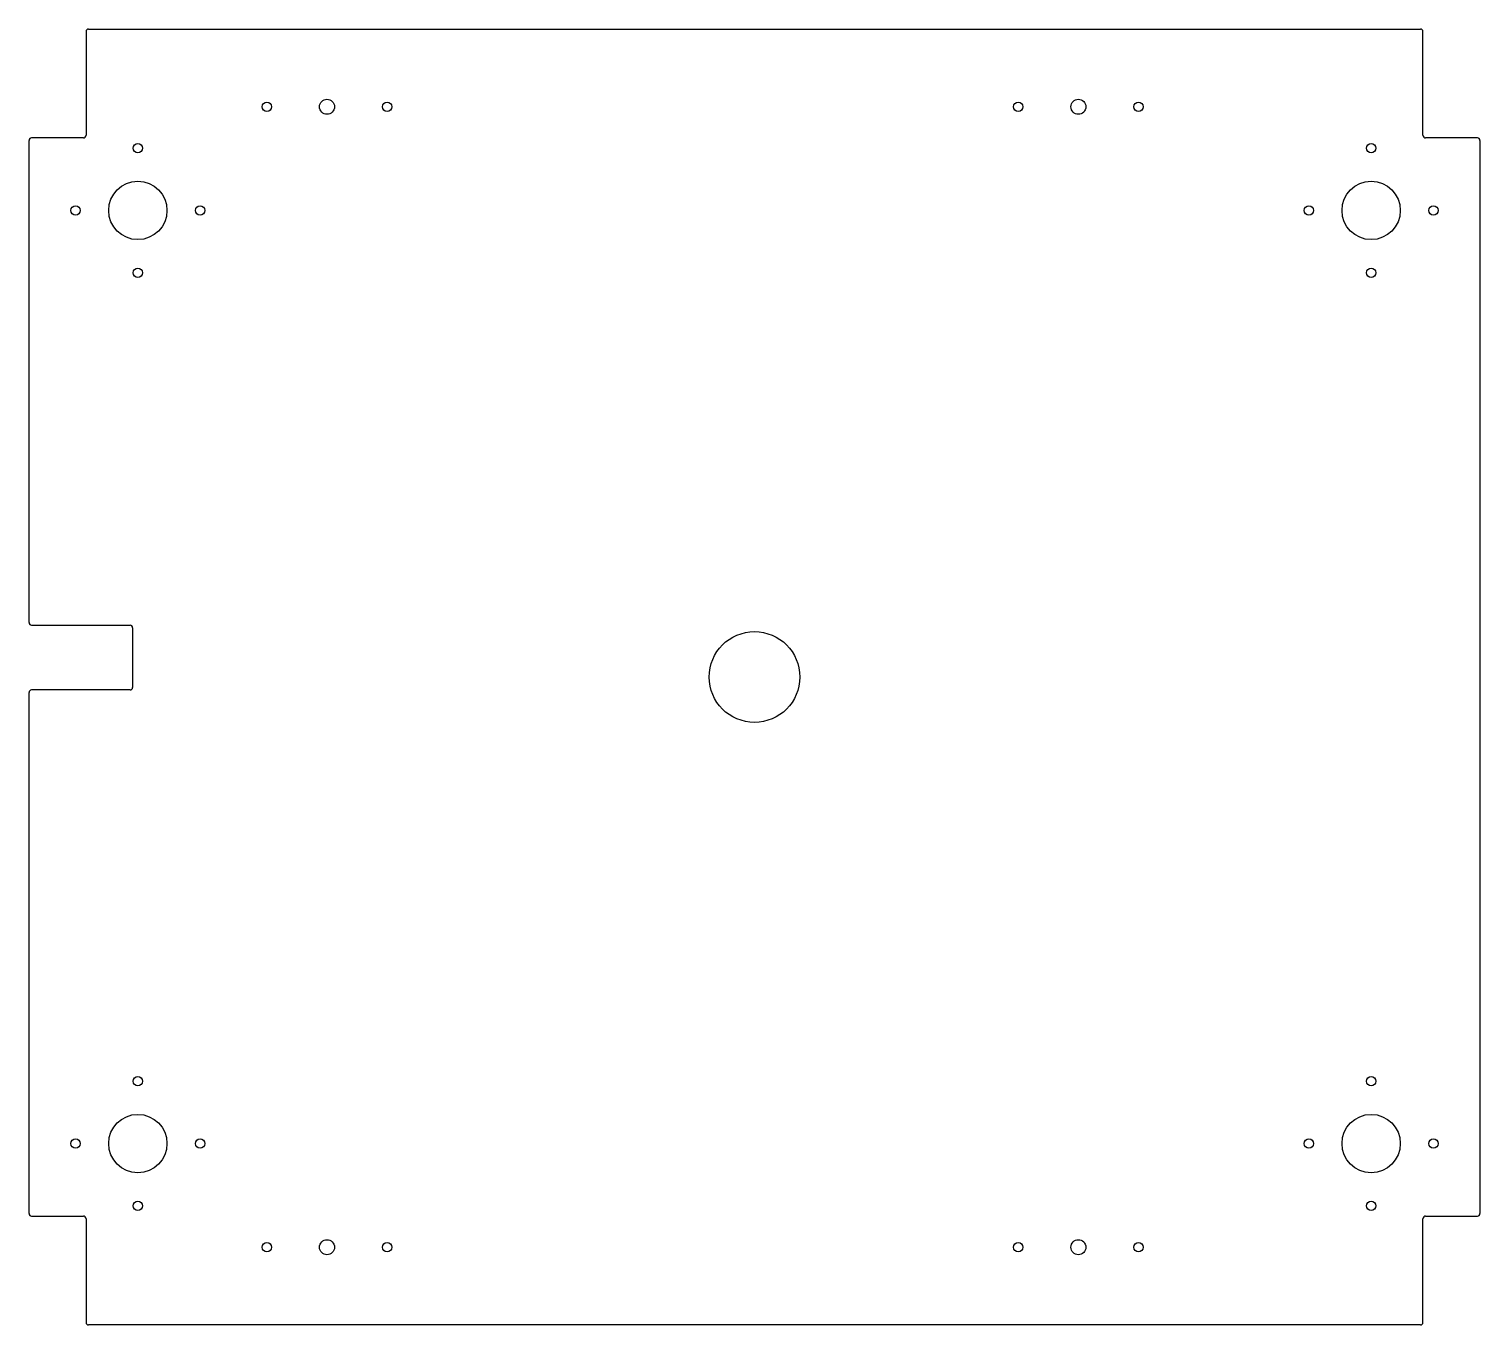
# Model space of a CAD drawing. Header units: millimetres. Extents: x -280 to 280, y -250 to 250.
import ezdxf

# ---------------------------------------------------------------- set-up
doc = ezdxf.new("R2010")
doc.units = ezdxf.units.MM

msp = doc.modelspace()

# ---------------------------------------------------------------- linework, layer by layer
at = {"color": 7, "linetype": 'Continuous', "lineweight": 25}
for p, q in [((-258, 249), (-258, 209)), ((-257, 250), (257, 250)), ((258, 209), (258, 249)), ((-259, 208), (-279, 208)), ((279, 208), (259, 208)), ((-280, 21), (-280, 207)), ((280, 207), (280, -207)), ((-279, 20), (-241, 20)), ((-240, 19), (-240, -4)), ((-241, -5), (-279, -5)), ((-280, -207), (-280, -6)), ((-279, -208), (-259, -208)), ((-258, -209), (-258, -249)), ((258, -249), (258, -209)), ((259, -208), (279, -208)), ((257, -250), (-257, -250))]:
    msp.add_line(p, q, dxfattribs=at)
for centre, radius in [((-188.2, 220), 1.8), ((-165, 220), 2.9), ((-141.8, 220), 1.8), ((101.8, 220), 1.8), ((125, 220), 2.9), ((148.2, 220), 1.8), ((-238, 204.04), 1.8), ((238, 204.04), 1.8), ((-238, 180), 11.25), ((238, 180), 11.25), ((-262.04, 180), 1.8), ((-213.96, 180), 1.8), ((213.96, 180), 1.8), ((262.04, 180), 1.8), ((-238, 155.96), 1.8), ((238, 155.96), 1.8), ((0, 0), 17.5), ((-238, -155.96), 1.8), ((238, -155.96), 1.8), ((-238, -180), 11.25), ((238, -180), 11.25), ((-262.04, -180), 1.8), ((-213.96, -180), 1.8), ((213.96, -180), 1.8), ((262.04, -180), 1.8), ((-238, -204.04), 1.8), ((238, -204.04), 1.8), ((-188.2, -220), 1.8), ((-165, -220), 2.9), ((-141.8, -220), 1.8), ((101.8, -220), 1.8), ((125, -220), 2.9), ((148.2, -220), 1.8)]:
    msp.add_circle(centre, radius, dxfattribs=at)
for centre, start, end in [((-257, 249), 90, 180), ((257, 249), 0, 90), ((-279, 207), 90, 180), ((-259, 209), 270, 360), ((259, 209), 180, 270), ((279, 207), 0, 90), ((-279, 21), 180, 270), ((-241, 19), 0, 90), ((-279, -6), 90, 180), ((-241, -4), 270, 0), ((-279, -207), 180, 270), ((279, -207), 270, 0), ((-259, -209), 0, 90), ((259, -209), 90, 180), ((-257, -249), 180, 270), ((257, -249), 270, 0)]:
    msp.add_arc(centre, 1, start, end, dxfattribs=at)

doc.saveas('drawing.dxf')
